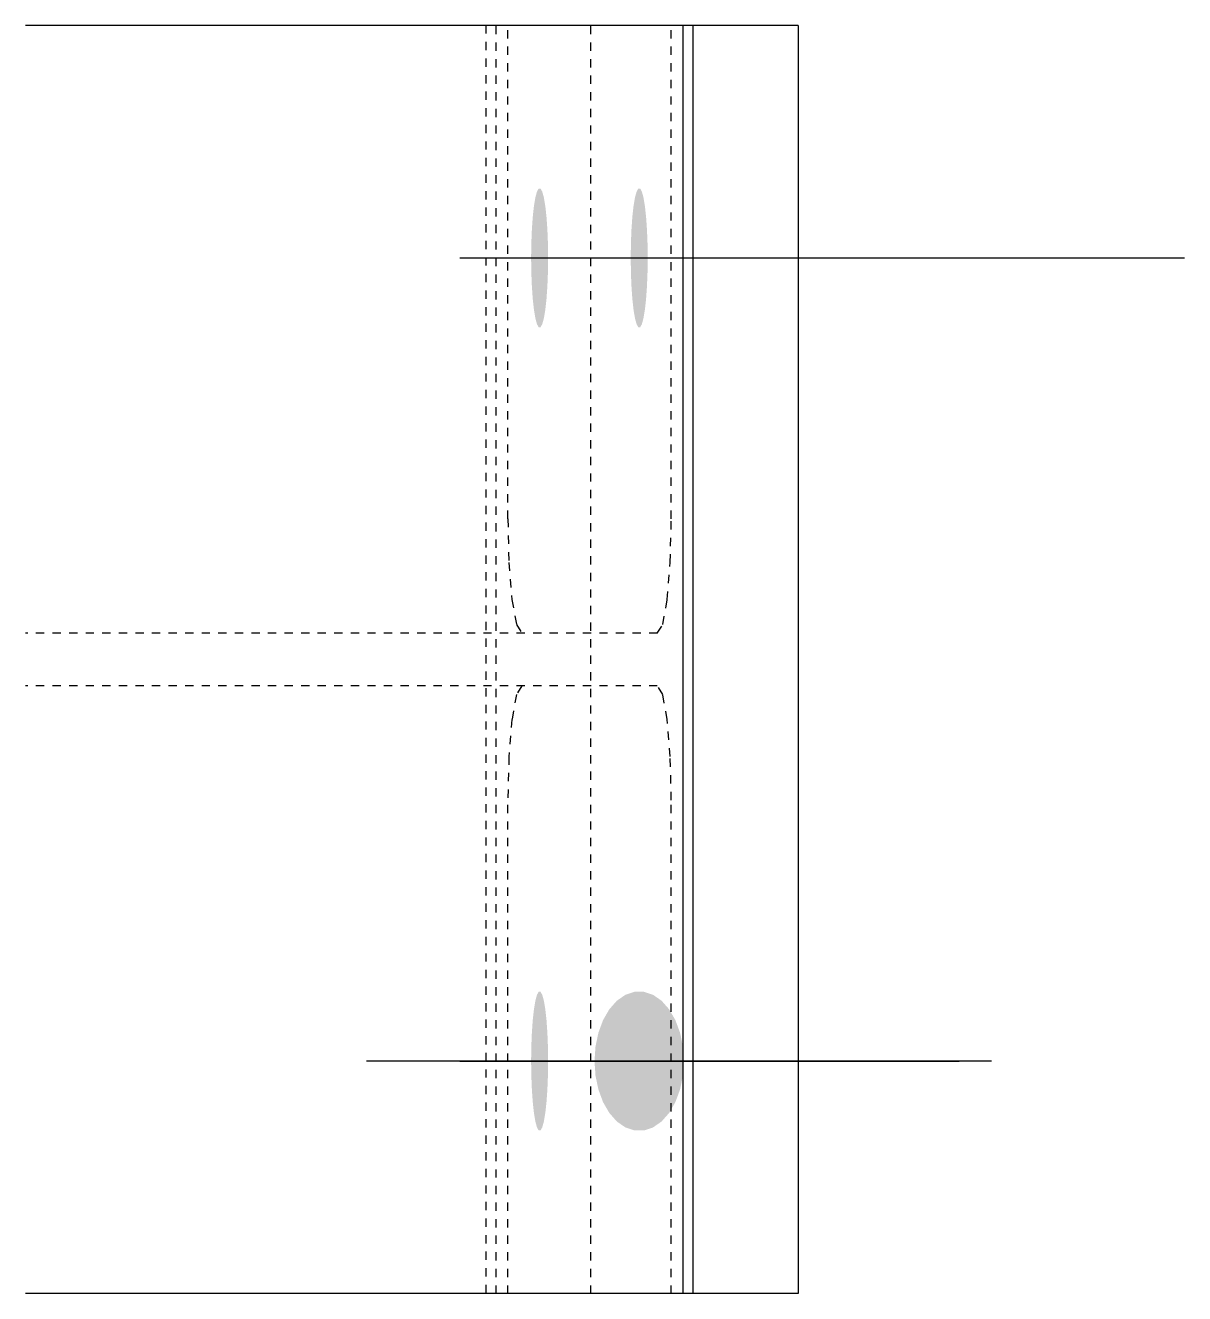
# Model space of a CAD drawing. Header units: millimetres. Extents: x 9 to 63589, y 10 to 4935.
# Drawn here: x 36505.1 to 36779.4, y 15.6 to 315.6 of the extents above; entities that cross this region are included whole.
import ezdxf

# ---------------------------------------------------------------- set-up
doc = ezdxf.new("R2010")
doc.units = ezdxf.units.MM
doc.linetypes.add('DXK_LINE_DOT2', pattern=[3.9198, 1.9599, -1.9599])
doc.layers.add('STÅL', color=7, linetype='Continuous')

msp = doc.modelspace()

# ---------------------------------------------------------------- hatches: boundary and pattern name
at = {"layer": 'STÅL', "linetype": 'Continuous'}
for points in [[(36628.79, 260.6), (36628.75, 257.17), (36628.62, 253.89), (36628.41, 250.9), (36628.13, 248.34), (36627.79, 246.31), (36627.4, 244.91), (36626.99, 244.19), (36626.57, 244.19), (36626.16, 244.91), (36625.78, 246.31), (36625.44, 248.34), (36625.16, 250.9), (36624.95, 253.89), (36624.82, 257.17), (36624.77, 260.6), (36624.82, 264.03), (36624.95, 267.31), (36625.16, 270.3), (36625.44, 272.86), (36625.78, 274.89), (36626.16, 276.29), (36626.57, 277.01), (36626.99, 277.01), (36627.4, 276.29), (36627.79, 274.89), (36628.13, 272.86), (36628.41, 270.3), (36628.62, 267.31), (36628.75, 264.03)], [(36652.36, 260.6), (36652.31, 257.17), (36652.18, 253.89), (36651.97, 250.9), (36651.69, 248.34), (36651.35, 246.31), (36650.97, 244.91), (36650.56, 244.19), (36650.14, 244.19), (36649.73, 244.91), (36649.34, 246.31), (36649, 248.34), (36648.72, 250.9), (36648.51, 253.89), (36648.38, 257.17), (36648.34, 260.6), (36648.38, 264.03), (36648.51, 267.31), (36648.72, 270.3), (36649, 272.86), (36649.34, 274.89), (36649.73, 276.29), (36650.14, 277.01), (36650.56, 277.01), (36650.97, 276.29), (36651.35, 274.89), (36651.69, 272.86), (36651.97, 270.3), (36652.18, 267.31), (36652.31, 264.03)], [(36628.79, 70.6), (36628.75, 67.17), (36628.62, 63.89), (36628.41, 60.9), (36628.13, 58.34), (36627.79, 56.31), (36627.4, 54.91), (36626.99, 54.19), (36626.57, 54.19), (36626.16, 54.91), (36625.78, 56.31), (36625.44, 58.34), (36625.16, 60.9), (36624.95, 63.89), (36624.82, 67.17), (36624.77, 70.6), (36624.82, 74.03), (36624.95, 77.31), (36625.16, 80.3), (36625.44, 82.86), (36625.78, 84.89), (36626.16, 86.29), (36626.57, 87.01), (36626.99, 87.01), (36627.4, 86.29), (36627.79, 84.89), (36628.13, 82.86), (36628.41, 80.3), (36628.62, 77.31), (36628.75, 74.03)], [(36660.92, 70.6), (36660.69, 67.17), (36660.01, 63.89), (36658.9, 60.9), (36657.42, 58.34), (36655.63, 56.31), (36653.61, 54.91), (36651.45, 54.19), (36649.24, 54.19), (36647.08, 54.91), (36645.06, 56.31), (36643.27, 58.34), (36641.79, 60.9), (36640.69, 63.89), (36640, 67.17), (36639.77, 70.6), (36640, 74.03), (36640.69, 77.31), (36641.79, 80.3), (36643.27, 82.86), (36645.06, 84.89), (36647.08, 86.29), (36649.24, 87.01), (36651.45, 87.01), (36653.61, 86.29), (36655.63, 84.89), (36657.42, 82.86), (36658.9, 80.3), (36660.01, 77.31), (36660.69, 74.03)]]:
    msp.add_hatch(color=96, dxfattribs=at).paths.add_polyline_path(points)

# ---------------------------------------------------------------- linework, layer by layer
at = {"layer": 'STÅL', "color": 2, "linetype": 'Continuous'}
for p, q in [((36660.71, 315.6), (36505.12, 315.6)), ((36663.14, 315.6), (36660.71, 315.6)), ((36660.71, 15.6), (36660.71, 315.6)), ((36687.96, 315.6), (36663.14, 315.6)), ((36663.14, 15.6), (36663.14, 315.6)), ((36687.96, 315.6), (36687.96, 15.6)), ((36660.71, 15.6), (36505.12, 15.6)), ((36687.96, 15.6), (36660.71, 15.6))]:
    msp.add_line(p, q, dxfattribs=at)
at = {"layer": 'STÅL', "color": 7, "linetype": 'DXK_LINE_DOT2'}
for p, q in [((36614.07, 315.6), (36614.07, 15.6)), ((36660.71, 315.6), (36614.07, 315.6)), ((36616.5, 15.6), (36616.5, 315.6)), ((36619.27, 198.85), (36619.27, 315.6)), ((36638.88, 15.6), (36638.88, 315.6)), ((36657.94, 198.85), (36657.94, 315.6)), ((36619.27, 198.85), (36619.52, 188.52)), ((36657.69, 188.52), (36657.94, 198.85)), ((36619.52, 188.52), (36620.24, 179.76)), ((36656.97, 179.76), (36657.69, 188.52)), ((36620.24, 179.76), (36621.31, 173.91)), ((36655.9, 173.91), (36656.97, 179.76)), ((36654.63, 171.85), (36505.12, 171.85)), ((36621.31, 173.91), (36622.58, 171.85)), ((36654.63, 171.85), (36655.9, 173.91)), ((36654.63, 159.35), (36505.12, 159.35)), ((36622.58, 159.35), (36621.31, 157.29)), ((36655.9, 157.29), (36654.63, 159.35)), ((36621.31, 157.29), (36620.24, 151.44)), ((36656.97, 151.44), (36655.9, 157.29)), ((36620.24, 151.44), (36619.52, 142.68)), ((36657.69, 142.68), (36656.97, 151.44)), ((36619.52, 142.68), (36619.27, 132.35)), ((36657.94, 132.35), (36657.69, 142.68)), ((36619.27, 15.6), (36619.27, 132.35)), ((36657.94, 15.6), (36657.94, 132.35)), ((36660.71, 15.6), (36614.07, 15.6))]:
    msp.add_line(p, q, dxfattribs=at)
at = {"layer": 'STÅL', "color": 96, "linetype": 'Continuous'}
for p, q in [((36607.93, 260.6), (36726.04, 260.6)), ((36631.49, 260.6), (36779.38, 260.6)), ((36733.72, 70.6), (36585.83, 70.6)), ((36607.93, 70.6), (36726.04, 70.6))]:
    msp.add_line(p, q, dxfattribs=at)

doc.saveas('drawing.dxf')
